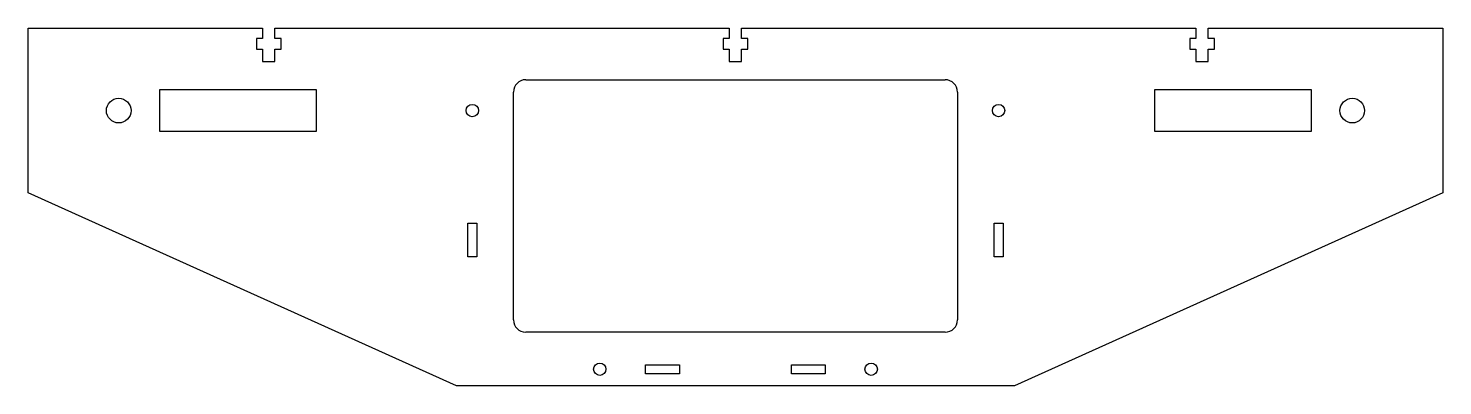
# Model space of a CAD drawing. Header units: millimetres. Extents: x -172 to 172, y -13 to 74.
import ezdxf

# ---------------------------------------------------------------- set-up
doc = ezdxf.new("R2010")
doc.units = ezdxf.units.MM

msp = doc.modelspace()

# ---------------------------------------------------------------- linework, layer by layer
at = {"color": 7, "linetype": 'Continuous', "lineweight": 25}
for p, q in [((-171.82, 33.78), (-171.82, 73.78)), ((-171.82, 73.78), (-114.82, 73.78)), ((-114.82, 73.78), (-114.82, 71.28)), ((-111.82, 71.28), (-111.82, 73.78)), ((-111.82, 73.78), (-1.32, 73.78)), ((-1.32, 73.78), (-1.32, 71.28)), ((1.68, 71.28), (1.68, 73.78)), ((1.68, 73.78), (112.18, 73.78)), ((112.18, 73.78), (112.18, 71.28)), ((115.18, 71.28), (115.18, 73.78)), ((115.18, 73.78), (172.18, 73.78)), ((172.18, 73.78), (172.18, 33.78)), ((-114.82, 71.28), (-116.32, 71.28)), ((-116.32, 71.28), (-116.32, 68.68)), ((-110.32, 71.28), (-111.82, 71.28)), ((-110.32, 68.68), (-110.32, 71.28)), ((-1.32, 71.28), (-2.82, 71.28)), ((-2.82, 71.28), (-2.82, 68.68)), ((3.18, 71.28), (1.68, 71.28)), ((3.18, 68.68), (3.18, 71.28)), ((112.18, 71.28), (110.68, 71.28)), ((110.68, 71.28), (110.68, 68.68)), ((116.68, 71.28), (115.18, 71.28)), ((116.68, 68.68), (116.68, 71.28)), ((-116.32, 68.68), (-114.82, 68.68)), ((-114.82, 68.68), (-114.82, 65.68)), ((-114.82, 65.68), (-111.82, 65.68)), ((-111.82, 65.68), (-111.82, 68.68)), ((-111.82, 68.68), (-110.32, 68.68)), ((-2.82, 68.68), (-1.32, 68.68)), ((-1.32, 68.68), (-1.32, 65.68)), ((-1.32, 65.68), (1.68, 65.68)), ((1.68, 65.68), (1.68, 68.68)), ((1.68, 68.68), (3.18, 68.68)), ((110.68, 68.68), (112.18, 68.68)), ((112.18, 68.68), (112.18, 65.68)), ((112.18, 65.68), (115.18, 65.68)), ((115.18, 65.68), (115.18, 68.68)), ((115.18, 68.68), (116.68, 68.68)), ((-139.82, 48.68), (-139.82, 58.88)), ((-139.82, 58.88), (-101.82, 58.88)), ((-101.82, 58.88), (-101.82, 48.68)), ((-50.82, 61.28), (51.18, 61.28)), ((102.18, 58.88), (140.18, 58.88)), ((102.18, 48.68), (102.18, 58.88)), ((140.18, 58.88), (140.18, 48.68)), ((-53.82, 2.9), (-53.82, 58.28)), ((54.18, 58.28), (54.18, 2.9)), ((-101.82, 48.68), (-139.82, 48.68)), ((140.18, 48.68), (102.18, 48.68)), ((-67.7, -13.1), (-171.82, 33.78)), ((172.18, 33.78), (68.06, -13.1)), ((-64.92, 26.44), (-62.72, 26.44)), ((-64.92, 18.24), (-64.92, 26.44)), ((-62.72, 26.44), (-62.72, 18.24)), ((63.08, 26.44), (65.28, 26.44)), ((63.08, 18.24), (63.08, 26.44)), ((65.28, 26.44), (65.28, 18.24)), ((-62.72, 18.24), (-64.92, 18.24)), ((65.28, 18.24), (63.08, 18.24)), ((51.18, -0.1), (-50.82, -0.1)), ((-21.67, -10.2), (-21.67, -8)), ((-21.67, -8), (-13.47, -8)), ((-13.47, -10.2), (-21.67, -10.2)), ((-13.47, -8), (-13.47, -10.2)), ((13.83, -8), (22.03, -8)), ((13.83, -10.2), (13.83, -8)), ((22.03, -10.2), (13.83, -10.2)), ((22.03, -8), (22.03, -10.2)), ((68.06, -13.1), (-67.7, -13.1))]:
    msp.add_line(p, q, dxfattribs=at)
for centre, radius in [((-149.82, 53.78), 3), ((-63.82, 53.78), 1.5), ((64.18, 53.78), 1.5), ((150.18, 53.78), 3), ((-32.82, -9.1), 1.5), ((33.18, -9.1), 1.5)]:
    msp.add_circle(centre, radius, dxfattribs=at)
for centre, start, end in [((-50.82, 58.28), 90, 180), ((51.18, 58.28), 0, 90), ((-50.82, 2.9), 180, 270), ((51.18, 2.9), 270, 0)]:
    msp.add_arc(centre, 3, start, end, dxfattribs=at)

doc.saveas('drawing.dxf')
